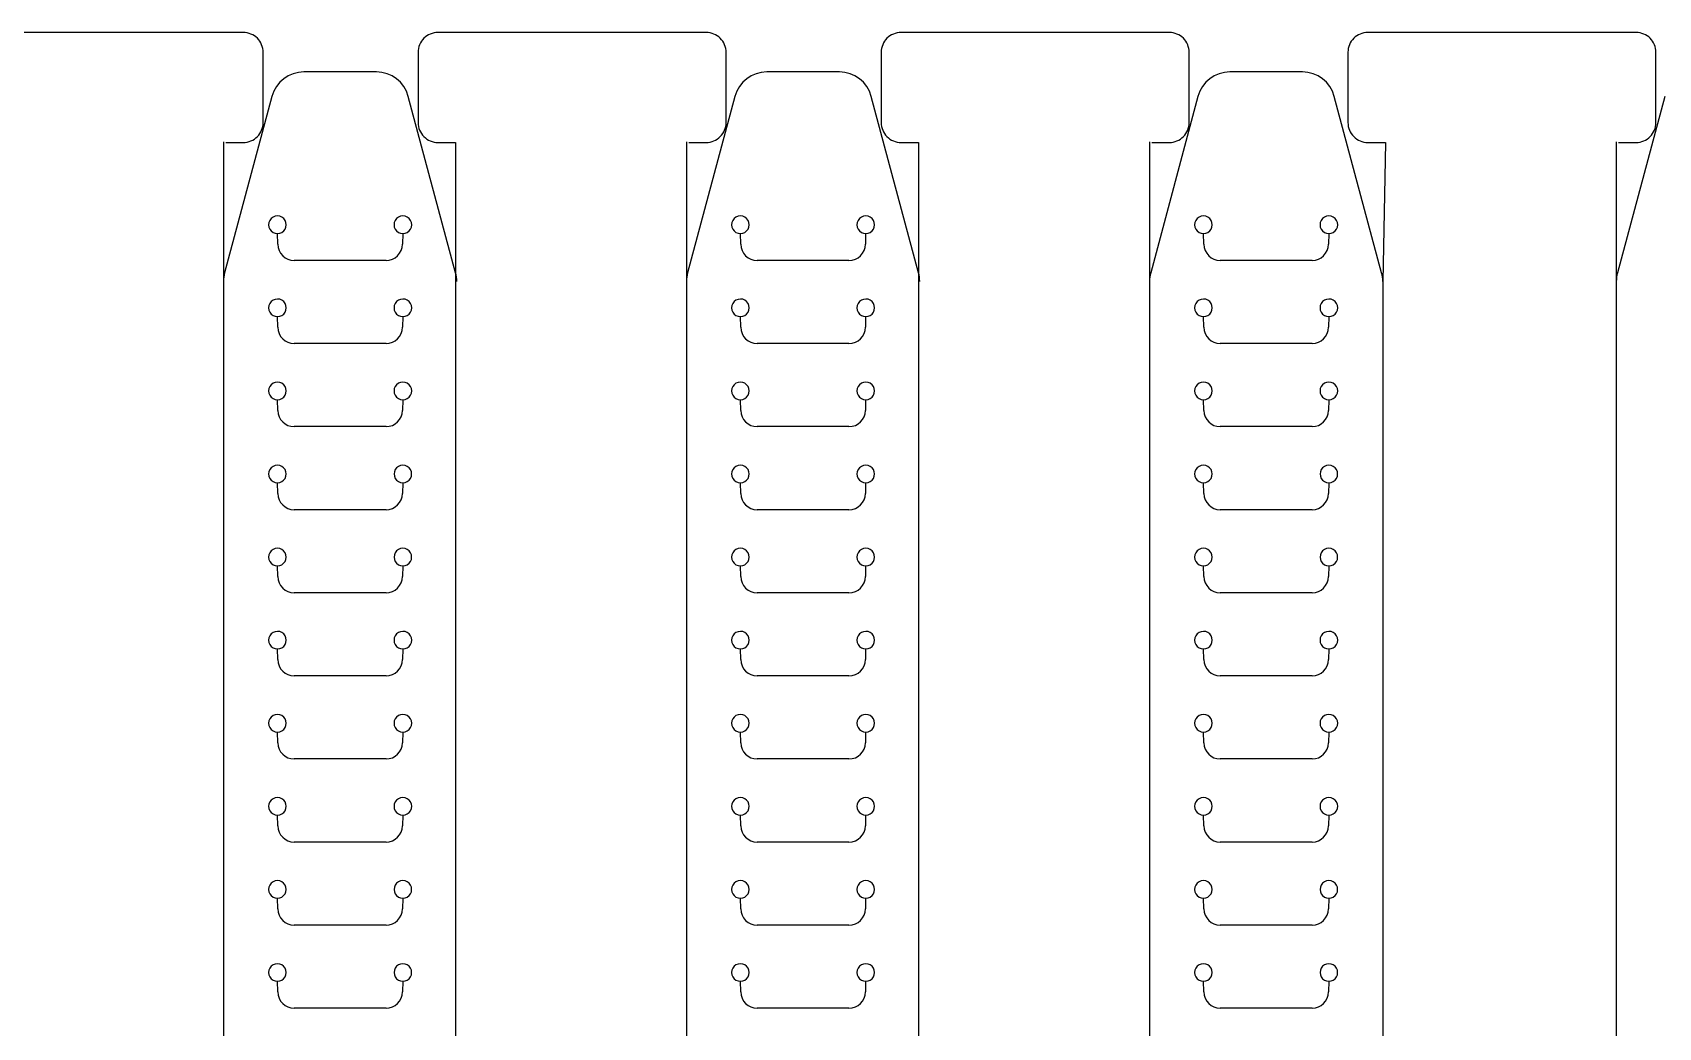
# Model space of a CAD drawing. Extents: x 13 to 590, y 13 to 389.
# Drawn here: x 295 to 442.8, y 298.1 to 388.6 of the extents above; entities that cross this region are included whole.
import ezdxf

# ---------------------------------------------------------------- set-up
doc = ezdxf.new("R2010")
doc.units = 0
doc.layers.add('Layer_1', color=7, linetype='CONTINUOUS')

msp = doc.modelspace()

# ---------------------------------------------------------------- linework, layer by layer
at = {"layer": 'Layer_1', "color": 7}
for p, q in [((314.176013, 388.622636), (289.776032, 388.622636)), ((356.258389, 388.622636), (331.858408, 388.622636)), ((398.352248, 388.622644), (373.952267, 388.622644)), ((440.783133, 388.622644), (416.383153, 388.622644)), ((315.976026, 380.422643), (315.976026, 386.822649)), ((330.058395, 386.822649), (330.058395, 380.422643)), ((358.058402, 380.422643), (358.058402, 386.822649)), ((372.152254, 386.822657), (372.152254, 380.422651)), ((400.152261, 380.422651), (400.152261, 386.822657)), ((414.583139, 386.822657), (414.583139, 380.422651)), ((442.583147, 380.422651), (442.583147, 386.822657)), ((326.270726, 385.036553), (319.67469, 385.036553)), ((368.353102, 385.036553), (361.757066, 385.036553)), ((410.446961, 385.036561), (403.850925, 385.036561)), ((316.776894, 382.813021), (312.474928, 366.757814)), ((333.470462, 366.757814), (329.168495, 382.813021)), ((358.85927, 382.813021), (354.557304, 366.757814)), ((375.552838, 366.757814), (371.250871, 382.813021)), ((400.953129, 382.813029), (396.651136, 366.757821)), ((417.646697, 366.757821), (413.34473, 382.813029)), ((443.384014, 382.813029), (439.082021, 366.757821)), ((312.372693, 378.681367), (312.372693, 23.394904)), ((312.576025, 378.62263), (314.176013, 378.62263)), ((331.858408, 378.62263), (333.458397, 378.62263)), ((333.458397, 378.62263), (333.458397, 36.036161)), ((354.455069, 378.681367), (354.455069, 23.394904)), ((354.658401, 378.62263), (356.258389, 378.62263)), ((373.952267, 378.622638), (375.552256, 378.622638)), ((375.552256, 378.622638), (375.552256, 36.036169)), ((396.548927, 378.681375), (396.548927, 23.394904)), ((396.75226, 378.622638), (398.352248, 378.622638)), ((416.383153, 378.622638), (417.983141, 378.622638)), ((417.983141, 378.622638), (417.748932, 365.981375)), ((438.979813, 378.681375), (438.979813, 23.394904)), ((439.183145, 378.622638), (440.783133, 378.622638)), ((417.748932, 365.981375), (417.748932, 23.394904))]:
    msp.add_line(p, q, dxfattribs=at)
at = {"layer": 'Layer_1', "color": 1}
for p, q in [((317.272696, 370.336568), (317.272696, 370.336568)), ((317.300769, 369.364277), (317.285423, 370.336674)), ((328.660019, 370.336674), (328.644673, 369.364277)), ((328.672693, 370.336568), (328.672693, 370.336568)), ((359.355073, 370.336568), (359.355073, 370.336568)), ((359.383145, 369.364277), (359.367799, 370.336674)), ((370.742395, 370.336674), (370.727049, 369.364277)), ((370.755069, 370.336568), (370.755069, 370.336568)), ((401.448905, 370.336576), (401.448905, 370.336576)), ((401.477004, 369.364285), (401.461658, 370.336681)), ((412.836254, 370.336681), (412.820908, 369.364285)), ((412.848928, 370.336576), (412.848928, 370.336576)), ((327.144803, 367.888034), (318.800586, 367.888034)), ((369.227179, 367.888034), (360.882962, 367.888034)), ((411.321038, 367.888042), (402.976821, 367.888042)), ((317.272696, 362.779591), (317.272696, 362.779591)), ((317.300769, 361.807301), (317.285423, 362.779697)), ((328.660019, 362.779697), (328.644673, 361.807301)), ((328.672693, 362.779591), (328.672693, 362.779591)), ((359.355073, 362.779591), (359.355073, 362.779591)), ((359.383145, 361.807301), (359.367799, 362.779697)), ((370.742395, 362.779697), (370.727049, 361.807301)), ((370.755069, 362.779591), (370.755069, 362.779591)), ((401.448905, 362.779599), (401.448905, 362.779599)), ((401.477004, 361.807309), (401.461658, 362.779705)), ((412.836254, 362.779705), (412.820908, 361.807309)), ((412.848928, 362.779599), (412.848928, 362.779599)), ((327.144803, 360.331058), (318.800586, 360.331058)), ((369.227179, 360.331058), (360.882962, 360.331058)), ((411.321038, 360.331066), (402.976821, 360.331066)), ((317.272696, 355.222615), (317.272696, 355.222615)), ((317.300769, 354.250324), (317.285423, 355.222695)), ((328.660019, 355.222695), (328.644673, 354.250324)), ((328.672693, 355.222615), (328.672693, 355.222615)), ((359.355073, 355.222615), (359.355073, 355.222615)), ((359.383145, 354.250324), (359.367799, 355.222695)), ((370.742395, 355.222695), (370.727049, 354.250324)), ((370.755069, 355.222615), (370.755069, 355.222615)), ((401.448905, 355.222623), (401.448905, 355.222623)), ((401.477004, 354.250332), (401.461658, 355.222702)), ((412.836254, 355.222702), (412.820908, 354.250332)), ((412.848928, 355.222623), (412.848928, 355.222623)), ((327.144803, 352.774082), (318.800586, 352.774082)), ((369.227179, 352.774082), (360.882962, 352.774082)), ((411.321038, 352.77409), (402.976821, 352.77409)), ((317.272696, 347.665612), (317.272696, 347.665612)), ((317.300769, 346.693322), (317.285423, 347.665718)), ((328.660019, 347.665718), (328.644673, 346.693322)), ((328.672693, 347.665612), (328.672693, 347.665612)), ((359.355073, 347.665612), (359.355073, 347.665612)), ((359.383145, 346.693322), (359.367799, 347.665718)), ((370.742395, 347.665718), (370.727049, 346.693322)), ((370.755069, 347.665612), (370.755069, 347.665612)), ((401.448905, 347.66562), (401.448905, 347.66562)), ((401.477004, 346.69333), (401.461658, 347.665726)), ((412.836254, 347.665726), (412.820908, 346.69333)), ((412.848928, 347.66562), (412.848928, 347.66562)), ((327.144803, 345.217105), (318.800586, 345.217105)), ((369.227179, 345.217105), (360.882962, 345.217105)), ((411.321038, 345.217113), (402.976821, 345.217113)), ((317.272696, 340.108636), (317.272696, 340.108636)), ((317.300769, 339.136345), (317.285423, 340.108742)), ((328.660019, 340.108742), (328.644673, 339.136345)), ((328.672693, 340.108636), (328.672693, 340.108636)), ((359.355073, 340.108636), (359.355073, 340.108636)), ((359.383145, 339.136345), (359.367799, 340.108742)), ((370.742395, 340.108742), (370.727049, 339.136345)), ((370.755069, 340.108636), (370.755069, 340.108636)), ((401.448905, 340.108644), (401.448905, 340.108644)), ((401.477004, 339.136353), (401.461658, 340.10875)), ((412.836254, 340.10875), (412.820908, 339.136353)), ((412.848928, 340.108644), (412.848928, 340.108644)), ((327.144803, 337.660103), (318.800586, 337.660103)), ((369.227179, 337.660103), (360.882962, 337.660103)), ((411.321038, 337.660111), (402.976821, 337.660111)), ((317.272696, 332.55166), (317.272696, 332.55166)), ((317.300769, 331.579369), (317.285423, 332.551766)), ((328.660019, 332.551766), (328.644673, 331.579369)), ((328.672693, 332.55166), (328.672693, 332.55166)), ((359.355073, 332.55166), (359.355073, 332.55166)), ((359.383145, 331.579369), (359.367799, 332.551766)), ((370.742395, 332.551766), (370.727049, 331.579369)), ((370.755069, 332.55166), (370.755069, 332.55166)), ((401.448905, 332.551668), (401.448905, 332.551668)), ((401.477004, 331.579377), (401.461658, 332.551774)), ((412.836254, 332.551774), (412.820908, 331.579377)), ((412.848928, 332.551668), (412.848928, 332.551668)), ((327.144803, 330.103126), (318.800586, 330.103126)), ((369.227179, 330.103126), (360.882962, 330.103126)), ((411.321038, 330.103134), (402.976821, 330.103134)), ((317.272696, 324.994684), (317.272696, 324.994684)), ((317.300769, 324.022393), (317.285423, 324.99479)), ((328.660019, 324.99479), (328.644673, 324.022393)), ((328.672693, 324.994684), (328.672693, 324.994684)), ((359.355073, 324.994684), (359.355073, 324.994684)), ((359.383145, 324.022393), (359.367799, 324.99479)), ((370.742395, 324.99479), (370.727049, 324.022393)), ((370.755069, 324.994684), (370.755069, 324.994684)), ((401.448905, 324.994692), (401.448905, 324.994692)), ((401.477004, 324.022401), (401.461658, 324.994797)), ((412.836254, 324.994797), (412.820908, 324.022401)), ((412.848928, 324.994692), (412.848928, 324.994692)), ((327.144803, 322.54615), (318.800586, 322.54615)), ((369.227179, 322.54615), (360.882962, 322.54615)), ((411.321038, 322.546158), (402.976821, 322.546158)), ((317.272696, 317.437707), (317.272696, 317.437707)), ((317.300769, 316.465417), (317.285423, 317.437787)), ((328.660019, 317.437787), (328.644673, 316.465417)), ((328.672693, 317.437707), (328.672693, 317.437707)), ((359.355073, 317.437707), (359.355073, 317.437707)), ((359.383145, 316.465417), (359.367799, 317.437787)), ((370.742395, 317.437787), (370.727049, 316.465417)), ((370.755069, 317.437707), (370.755069, 317.437707)), ((401.448905, 317.437715), (401.448905, 317.437715)), ((401.477004, 316.465425), (401.461658, 317.437795)), ((412.836254, 317.437795), (412.820908, 316.465425)), ((412.848928, 317.437715), (412.848928, 317.437715)), ((327.144803, 314.989174), (318.800586, 314.989174)), ((369.227179, 314.989174), (360.882962, 314.989174)), ((411.321038, 314.989182), (402.976821, 314.989182)), ((317.272696, 309.880705), (317.272696, 309.880705)), ((317.300769, 308.908414), (317.285423, 309.880811)), ((328.660019, 309.880811), (328.644673, 308.908414)), ((328.672693, 309.880705), (328.672693, 309.880705)), ((359.355073, 309.880705), (359.355073, 309.880705)), ((359.383145, 308.908414), (359.367799, 309.880811)), ((370.742395, 309.880811), (370.727049, 308.908414)), ((370.755069, 309.880705), (370.755069, 309.880705)), ((401.448905, 309.880713), (401.448905, 309.880713)), ((401.477004, 308.908422), (401.461658, 309.880819)), ((412.836254, 309.880819), (412.820908, 308.908422)), ((412.848928, 309.880713), (412.848928, 309.880713)), ((327.144803, 307.432198), (318.800586, 307.432198)), ((369.227179, 307.432198), (360.882962, 307.432198)), ((411.321038, 307.432206), (402.976821, 307.432206)), ((317.272696, 302.323729), (317.272696, 302.323729)), ((317.300769, 301.351438), (317.285423, 302.323834)), ((328.660019, 302.323834), (328.644673, 301.351438)), ((328.672693, 302.323729), (328.672693, 302.323729)), ((359.355073, 302.323729), (359.355073, 302.323729)), ((359.383145, 301.351438), (359.367799, 302.323834)), ((370.742395, 302.323834), (370.727049, 301.351438)), ((370.755069, 302.323729), (370.755069, 302.323729)), ((401.448905, 302.323736), (401.448905, 302.323736)), ((401.477004, 301.351446), (401.461658, 302.323842)), ((412.836254, 302.323842), (412.820908, 301.351446)), ((412.848928, 302.323736), (412.848928, 302.323736)), ((327.144803, 299.875221), (318.800586, 299.875221)), ((369.227179, 299.875221), (360.882962, 299.875221)), ((411.321038, 299.875229), (402.976821, 299.875229))]:
    msp.add_line(p, q, dxfattribs=at)
at = {"layer": 'Layer_1', "color": 7}
for points in [[(315.448791, 388.095427), (315.111236, 388.433009), (314.653401, 388.622636), (314.176013, 388.622636)], [(315.976026, 386.822649), (315.976026, 387.300037), (315.786373, 387.757872), (315.448791, 388.095427)], [(330.585604, 388.095427), (330.248048, 387.757872), (330.058395, 387.300037), (330.058395, 386.822649)], [(331.858408, 388.622636), (331.381021, 388.622636), (330.923186, 388.433009), (330.585604, 388.095427)], [(357.531167, 388.095427), (357.193612, 388.433009), (356.735777, 388.622636), (356.258389, 388.622636)], [(358.058402, 386.822649), (358.058402, 387.300037), (357.868749, 387.757872), (357.531167, 388.095427)], [(372.679463, 388.095435), (372.341907, 387.75788), (372.152254, 387.300045), (372.152254, 386.822657)], [(373.952267, 388.622644), (373.47488, 388.622644), (373.017018, 388.433017), (372.679463, 388.095435)], [(399.625026, 388.095435), (399.287471, 388.433017), (398.829636, 388.622644), (398.352248, 388.622644)], [(400.152261, 386.822657), (400.152261, 387.300045), (399.962582, 387.75788), (399.625026, 388.095435)], [(415.110348, 388.095435), (414.772793, 387.75788), (414.583139, 387.300045), (414.583139, 386.822657)], [(416.383153, 388.622644), (415.905765, 388.622644), (415.447903, 388.433017), (415.110348, 388.095435)], [(442.055911, 388.095435), (441.718356, 388.433017), (441.260521, 388.622644), (440.783133, 388.622644)], [(442.583147, 386.822657), (442.583147, 387.300045), (442.393493, 387.75788), (442.055911, 388.095435)], [(319.674663, 385.036553), (318.316848, 385.036553), (317.12834, 384.124561), (316.776894, 382.813021)], [(329.168495, 382.813021), (328.817076, 384.124561), (327.628541, 385.036553), (326.270726, 385.036553)], [(361.757039, 385.036553), (360.399224, 385.036553), (359.210716, 384.124561), (358.85927, 382.813021)], [(371.250871, 382.813021), (370.899452, 384.124561), (369.710917, 385.036553), (368.353102, 385.036553)], [(403.850898, 385.036561), (402.493083, 385.036561), (401.304575, 384.124569), (400.953129, 382.813029)], [(413.34473, 382.813029), (412.993311, 384.124569), (411.804776, 385.036561), (410.446961, 385.036561)], [(315.448818, 379.149839), (315.786373, 379.487394), (315.976026, 379.945255), (315.976026, 380.422643)], [(330.058395, 380.422643), (330.058395, 379.945255), (330.248022, 379.487394), (330.585604, 379.149839)], [(357.531194, 379.149839), (357.868749, 379.487394), (358.058402, 379.945255), (358.058402, 380.422643)], [(372.152254, 380.422651), (372.152254, 379.945263), (372.341881, 379.487402), (372.679463, 379.149846)], [(399.625053, 379.149846), (399.962608, 379.487402), (400.152261, 379.945263), (400.152261, 380.422651)], [(414.583139, 380.422651), (414.583139, 379.945263), (414.772766, 379.487402), (415.110348, 379.149846)], [(442.055938, 379.149846), (442.393493, 379.487402), (442.583147, 379.945263), (442.583147, 380.422651)], [(314.176013, 378.62263), (314.653401, 378.62263), (315.111236, 378.812257), (315.448818, 379.149839)], [(330.585604, 379.149839), (330.923159, 378.812257), (331.380994, 378.62263), (331.858408, 378.62263)], [(356.258389, 378.62263), (356.735777, 378.62263), (357.193612, 378.812257), (357.531194, 379.149839)], [(372.679463, 379.149846), (373.017018, 378.812265), (373.474853, 378.622638), (373.952267, 378.622638)], [(398.352248, 378.622638), (398.829636, 378.622638), (399.287471, 378.812265), (399.625053, 379.149846)], [(415.110348, 379.149846), (415.447903, 378.812265), (415.905738, 378.622638), (416.383153, 378.622638)], [(440.783133, 378.622638), (441.260521, 378.622638), (441.718356, 378.812265), (442.055938, 379.149846)], [(312.474927, 366.757814), (312.407088, 366.504581), (312.372692, 366.243543), (312.372692, 365.981367)], [(333.572697, 365.981367), (333.572697, 366.243543), (333.538327, 366.504581), (333.470462, 366.757814)], [(354.557304, 366.757814), (354.489464, 366.504581), (354.455069, 366.243543), (354.455069, 365.981367)], [(375.655073, 365.981367), (375.655073, 366.243543), (375.620703, 366.504581), (375.552838, 366.757814)], [(396.651136, 366.757821), (396.583323, 366.504589), (396.548928, 366.243551), (396.548928, 365.981375)], [(417.748932, 365.981375), (417.748932, 366.243551), (417.714536, 366.504589), (417.646697, 366.757821)], [(439.082021, 366.757821), (439.014209, 366.504589), (438.979813, 366.243551), (438.979813, 365.981375)]]:
    msp.add_open_spline(points, degree=3, dxfattribs=at)
at = {"layer": 'Layer_1', "color": 1}
for points in [[(316.577345, 371.537459), (316.433756, 371.289491), (316.433756, 370.983659), (316.577345, 370.735692)], [(317.272696, 371.936556), (316.986179, 371.936556), (316.720934, 371.785426), (316.577345, 371.537459)], [(317.968074, 371.537459), (317.824485, 371.785426), (317.55924, 371.937641), (317.272696, 371.936556)], [(317.968074, 370.735692), (318.111664, 370.983659), (318.111664, 371.289491), (317.968074, 371.537459)], [(327.977341, 371.537459), (327.833752, 371.289491), (327.833752, 370.983659), (327.977341, 370.735692)], [(328.672693, 371.936556), (328.386175, 371.936556), (328.120931, 371.785426), (327.977341, 371.537459)], [(329.368071, 371.537459), (329.224481, 371.785426), (328.959236, 371.937641), (328.672693, 371.936556)], [(329.368071, 370.735692), (329.51166, 370.983659), (329.51166, 371.289491), (329.368071, 371.537459)], [(358.659721, 371.537432), (358.516132, 371.289465), (358.516132, 370.983633), (358.659721, 370.735692)], [(359.355073, 371.936556), (359.068555, 371.936556), (358.80331, 371.7854), (358.659721, 371.537432)], [(360.05045, 371.537432), (359.906861, 371.7854), (359.641616, 371.937641), (359.355073, 371.936556)], [(360.05045, 370.735692), (360.19404, 370.983633), (360.19404, 371.289465), (360.05045, 371.537432)], [(370.059717, 371.537432), (369.916128, 371.289465), (369.916128, 370.983633), (370.059717, 370.735692)], [(370.755069, 371.936556), (370.468551, 371.936556), (370.203307, 371.7854), (370.059717, 371.537432)], [(371.450447, 371.537432), (371.306857, 371.7854), (371.041613, 371.937641), (370.755069, 371.936556)], [(371.450447, 370.735692), (371.594036, 370.983633), (371.594036, 371.289465), (371.450447, 371.537432)], [(400.75358, 371.537466), (400.609991, 371.289499), (400.609991, 370.983667), (400.75358, 370.7357)], [(401.448905, 371.936564), (401.162414, 371.936564), (400.897169, 371.785434), (400.75358, 371.537466)], [(402.144309, 371.537466), (402.00072, 371.785434), (401.735475, 371.937649), (401.448931, 371.936564)], [(402.144309, 370.7357), (402.287899, 370.983667), (402.287899, 371.289499), (402.144309, 371.537466)], [(412.153576, 371.537466), (412.009987, 371.289499), (412.009987, 370.983667), (412.153576, 370.7357)], [(412.848928, 371.936564), (412.56241, 371.936564), (412.297166, 371.785434), (412.153576, 371.537466)], [(413.544306, 371.537466), (413.400716, 371.785434), (413.135471, 371.937649), (412.848928, 371.936564)], [(413.544306, 370.7357), (413.687895, 370.983667), (413.687895, 371.289499), (413.544306, 371.537466)], [(316.577345, 370.735692), (316.720934, 370.487724), (316.986179, 370.335483), (317.272696, 370.336568)], [(317.272696, 370.336568), (317.55924, 370.336568), (317.824485, 370.487724), (317.968074, 370.735692)], [(327.977341, 370.735692), (328.120931, 370.487724), (328.386175, 370.335483), (328.672693, 370.336568)], [(328.672693, 370.336568), (328.959236, 370.336568), (329.224481, 370.487724), (329.368071, 370.735692)], [(358.659721, 370.735692), (358.80331, 370.487698), (359.068555, 370.335483), (359.355073, 370.336568)], [(359.355073, 370.336568), (359.641616, 370.336568), (359.906861, 370.487698), (360.05045, 370.735692)], [(370.059717, 370.735692), (370.203307, 370.487698), (370.468551, 370.335483), (370.755069, 370.336568)], [(370.755069, 370.336568), (371.041613, 370.336568), (371.306857, 370.487698), (371.450447, 370.735692)], [(400.75358, 370.7357), (400.897169, 370.487732), (401.162414, 370.335491), (401.448931, 370.336576)], [(401.448905, 370.336576), (401.735475, 370.336576), (402.00072, 370.487732), (402.144309, 370.7357)], [(412.153576, 370.7357), (412.297166, 370.487732), (412.56241, 370.335491), (412.848928, 370.336576)], [(412.848928, 370.336576), (413.135471, 370.336576), (413.400716, 370.487732), (413.544306, 370.7357)], [(317.300769, 369.364277), (317.313733, 368.545206), (317.981436, 367.888034), (318.800586, 367.888034)], [(327.144803, 367.888034), (327.96398, 367.888034), (328.631656, 368.545206), (328.64462, 369.364277)], [(359.383145, 369.364277), (359.396109, 368.545206), (360.063812, 367.888034), (360.882962, 367.888034)], [(369.227179, 367.888034), (370.046356, 367.888034), (370.714032, 368.545206), (370.726996, 369.364277)], [(401.477004, 369.364285), (401.489968, 368.545214), (402.157671, 367.888042), (402.976821, 367.888042)], [(411.321038, 367.888042), (412.140215, 367.888042), (412.807891, 368.545214), (412.820855, 369.364285)], [(316.577345, 363.980482), (316.433756, 363.732515), (316.433756, 363.426683), (316.577345, 363.178715)], [(317.272696, 364.37958), (316.986179, 364.37958), (316.720934, 364.22845), (316.577345, 363.980482)], [(317.968074, 363.980482), (317.824485, 364.22845), (317.55924, 364.380665), (317.272696, 364.37958)], [(317.968074, 363.178715), (318.111664, 363.426683), (318.111664, 363.732515), (317.968074, 363.980482)], [(327.977341, 363.980482), (327.833752, 363.732515), (327.833752, 363.426683), (327.977341, 363.178715)], [(328.672693, 364.37958), (328.386175, 364.37958), (328.120931, 364.22845), (327.977341, 363.980482)], [(329.368071, 363.980482), (329.224481, 364.22845), (328.959236, 364.380665), (328.672693, 364.37958)], [(329.368071, 363.178715), (329.51166, 363.426683), (329.51166, 363.732515), (329.368071, 363.980482)], [(358.659721, 363.980456), (358.516132, 363.732488), (358.516132, 363.426656), (358.659721, 363.178689)], [(359.355073, 364.37958), (359.068555, 364.37958), (358.80331, 364.228423), (358.659721, 363.980456)], [(360.05045, 363.980456), (359.906861, 364.228423), (359.641616, 364.380665), (359.355073, 364.37958)], [(360.05045, 363.178689), (360.19404, 363.426656), (360.19404, 363.732488), (360.05045, 363.980456)], [(370.059717, 363.980456), (369.916128, 363.732488), (369.916128, 363.426656), (370.059717, 363.178689)], [(370.755069, 364.37958), (370.468551, 364.37958), (370.203307, 364.228423), (370.059717, 363.980456)], [(371.450447, 363.980456), (371.306857, 364.228423), (371.041613, 364.380665), (370.755069, 364.37958)], [(371.450447, 363.178689), (371.594036, 363.426656), (371.594036, 363.732488), (371.450447, 363.980456)], [(400.75358, 363.98049), (400.609991, 363.732523), (400.609991, 363.426691), (400.75358, 363.178723)], [(401.448905, 364.379588), (401.162414, 364.379588), (400.897169, 364.228458), (400.75358, 363.98049)], [(402.144309, 363.98049), (402.00072, 364.228458), (401.735475, 364.380672), (401.448931, 364.379588)], [(402.144309, 363.178723), (402.287899, 363.426691), (402.287899, 363.732523), (402.144309, 363.98049)], [(412.153576, 363.98049), (412.009987, 363.732523), (412.009987, 363.426691), (412.153576, 363.178723)], [(412.848928, 364.379588), (412.56241, 364.379588), (412.297166, 364.228458), (412.153576, 363.98049)], [(413.544306, 363.98049), (413.400716, 364.228458), (413.135471, 364.380672), (412.848928, 364.379588)], [(413.544306, 363.178723), (413.687895, 363.426691), (413.687895, 363.732523), (413.544306, 363.98049)], [(316.577345, 363.178715), (316.720934, 362.930748), (316.986179, 362.778507), (317.272696, 362.779591)], [(317.272696, 362.779591), (317.55924, 362.779591), (317.824485, 362.930748), (317.968074, 363.178715)], [(327.977341, 363.178715), (328.120931, 362.930748), (328.386175, 362.778507), (328.672693, 362.779591)], [(328.672693, 362.779591), (328.959236, 362.779591), (329.224481, 362.930748), (329.368071, 363.178715)], [(358.659721, 363.178689), (358.80331, 362.930721), (359.068555, 362.778507), (359.355073, 362.779591)], [(359.355073, 362.779591), (359.641616, 362.779591), (359.906861, 362.930721), (360.05045, 363.178689)], [(370.059717, 363.178689), (370.203307, 362.930721), (370.468551, 362.778507), (370.755069, 362.779591)], [(370.755069, 362.779591), (371.041613, 362.779591), (371.306857, 362.930721), (371.450447, 363.178689)], [(400.75358, 363.178723), (400.897169, 362.930756), (401.162414, 362.778515), (401.448931, 362.779599)], [(401.448905, 362.779599), (401.735475, 362.779599), (402.00072, 362.930756), (402.144309, 363.178723)], [(412.153576, 363.178723), (412.297166, 362.930756), (412.56241, 362.778515), (412.848928, 362.779599)], [(412.848928, 362.779599), (413.135471, 362.779599), (413.400716, 362.930756), (413.544306, 363.178723)], [(317.300769, 361.807301), (317.313733, 360.98823), (317.981436, 360.331058), (318.800586, 360.331058)], [(327.144803, 360.331058), (327.96398, 360.331058), (328.631656, 360.98823), (328.64462, 361.807301)], [(359.383145, 361.807301), (359.396109, 360.98823), (360.063812, 360.331058), (360.882962, 360.331058)], [(369.227179, 360.331058), (370.046356, 360.331058), (370.714032, 360.98823), (370.726996, 361.807301)], [(401.477004, 361.807309), (401.489968, 360.988238), (402.157671, 360.331066), (402.976821, 360.331066)], [(411.321038, 360.331066), (412.140215, 360.331066), (412.807891, 360.988238), (412.820855, 361.807309)], [(316.57716, 356.423559), (316.433544, 356.175565), (316.433544, 355.86968), (316.57716, 355.621686)], [(317.272696, 356.822604), (316.986126, 356.822604), (316.720802, 356.671553), (316.57716, 356.423559)], [(317.968233, 356.423559), (317.824617, 356.671553), (317.559293, 356.823768), (317.272696, 356.822604)], [(317.968233, 355.621686), (318.111875, 355.86968), (318.111875, 356.175565), (317.968233, 356.423559)], [(327.977183, 356.423559), (327.83354, 356.175565), (327.83354, 355.86968), (327.977183, 355.621686)], [(328.672693, 356.822604), (328.386122, 356.822604), (328.120798, 356.671553), (327.977183, 356.423559)], [(329.368229, 356.423559), (329.224614, 356.671553), (328.959289, 356.823768), (328.672693, 356.822604)], [(329.368229, 355.621686), (329.511872, 355.86968), (329.511872, 356.175565), (329.368229, 356.423559)], [(358.659536, 356.423532), (358.51592, 356.175539), (358.51592, 355.869654), (358.659536, 355.62166)], [(359.355073, 356.822604), (359.068502, 356.822604), (358.803178, 356.671553), (358.659536, 356.423532)], [(360.050609, 356.423532), (359.906993, 356.671553), (359.641669, 356.823768), (359.355073, 356.822604)], [(360.050609, 355.62166), (360.194251, 355.869654), (360.194251, 356.175539), (360.050609, 356.423532)], [(370.059559, 356.423532), (369.915916, 356.175539), (369.915916, 355.869654), (370.059559, 355.62166)], [(370.755069, 356.822604), (370.468499, 356.822604), (370.203174, 356.671553), (370.059559, 356.423532)], [(371.450605, 356.423532), (371.30699, 356.671553), (371.041665, 356.823768), (370.755069, 356.822604)], [(371.450605, 355.62166), (371.594248, 355.869654), (371.594248, 356.175539), (371.450605, 356.423532)], [(400.753395, 356.423567), (400.609779, 356.175573), (400.609779, 355.869688), (400.753395, 355.621694)], [(401.448905, 356.822611), (401.162361, 356.822611), (400.897011, 356.671561), (400.753395, 356.423567)], [(402.144468, 356.423567), (402.000852, 356.671561), (401.735502, 356.823776), (401.448931, 356.822611)], [(402.144468, 355.621694), (402.28811, 355.869688), (402.28811, 356.175573), (402.144468, 356.423567)], [(412.153418, 356.423567), (412.009749, 356.175573), (412.009749, 355.869688), (412.153418, 355.621694)], [(412.848928, 356.822611), (412.562358, 356.822611), (412.297033, 356.671561), (412.153418, 356.423567)], [(413.544464, 356.423567), (413.400849, 356.671561), (413.135524, 356.823776), (412.848928, 356.822611)], [(413.544464, 355.621694), (413.688107, 355.869688), (413.688107, 356.175573), (413.544464, 356.423567)], [(316.57716, 355.621686), (316.720802, 355.373666), (316.986126, 355.221451), (317.272696, 355.222615)], [(317.272696, 355.222615), (317.559293, 355.222615), (317.824617, 355.373666), (317.968233, 355.621686)], [(327.977183, 355.621686), (328.120798, 355.373666), (328.386122, 355.221451), (328.672693, 355.222615)], [(328.672693, 355.222615), (328.959289, 355.222615), (329.224614, 355.373666), (329.368229, 355.621686)], [(358.659536, 355.62166), (358.803178, 355.373666), (359.068502, 355.221451), (359.355073, 355.222615)], [(359.355073, 355.222615), (359.641669, 355.222615), (359.906993, 355.373666), (360.050609, 355.62166)], [(370.059559, 355.62166), (370.203174, 355.373666), (370.468499, 355.221451), (370.755069, 355.222615)], [(370.755069, 355.222615), (371.041665, 355.222615), (371.30699, 355.373666), (371.450605, 355.62166)], [(400.753395, 355.621694), (400.897037, 355.373674), (401.162361, 355.221459), (401.448905, 355.222623)], [(401.448905, 355.222623), (401.735502, 355.222623), (402.000852, 355.373674), (402.144442, 355.621694)], [(412.153418, 355.621694), (412.297033, 355.373674), (412.562358, 355.221459), (412.848928, 355.222623)], [(412.848928, 355.222623), (413.135524, 355.222623), (413.400849, 355.373674), (413.544464, 355.621694)], [(317.300769, 354.250324), (317.313733, 353.431254), (317.981436, 352.774082), (318.800586, 352.774082)], [(327.144803, 352.774082), (327.96398, 352.774082), (328.631656, 353.431254), (328.64462, 354.250324)], [(359.383145, 354.250324), (359.396109, 353.431254), (360.063812, 352.774082), (360.882962, 352.774082)], [(369.227179, 352.774082), (370.046356, 352.774082), (370.714032, 353.431254), (370.726996, 354.250324)], [(401.477004, 354.250332), (401.489968, 353.431262), (402.157671, 352.77409), (402.976821, 352.77409)], [(411.321038, 352.77409), (412.140215, 352.77409), (412.807891, 353.431262), (412.820855, 354.250332)], [(316.579885, 348.86563), (316.436957, 348.618112), (316.436957, 348.313154), (316.579885, 348.06561)], [(317.272696, 349.265627), (316.986894, 349.265627), (316.722786, 349.113148), (316.579885, 348.86563)], [(317.965534, 348.86563), (317.822633, 349.113148), (317.558526, 349.265627), (317.272696, 349.265627)], [(317.965534, 348.06561), (318.108436, 348.313154), (318.108436, 348.618112), (317.965534, 348.86563)], [(327.979881, 348.86563), (327.836953, 348.618112), (327.836953, 348.313154), (327.979881, 348.06561)], [(328.672693, 349.265627), (328.38689, 349.265627), (328.122783, 349.113148), (327.979881, 348.86563)], [(329.365531, 348.86563), (329.222629, 349.113148), (328.958522, 349.265627), (328.672693, 349.265627)], [(329.365531, 348.06561), (329.508432, 348.313154), (329.508432, 348.618112), (329.365531, 348.86563)], [(358.662261, 348.86563), (358.519333, 348.618086), (358.519333, 348.313127), (358.662261, 348.06561)], [(359.355073, 349.265627), (359.06927, 349.265627), (358.805162, 349.113148), (358.662261, 348.86563)], [(360.04791, 348.86563), (359.905009, 349.113148), (359.640902, 349.265627), (359.355073, 349.265627)], [(360.04791, 348.06561), (360.190812, 348.313127), (360.190812, 348.618086), (360.04791, 348.86563)], [(370.062257, 348.86563), (369.919329, 348.618086), (369.919329, 348.313127), (370.062257, 348.06561)], [(370.755069, 349.265627), (370.469266, 349.265627), (370.205159, 349.113148), (370.062257, 348.86563)], [(371.447907, 348.86563), (371.305005, 349.113148), (371.040898, 349.265627), (370.755069, 349.265627)], [(371.447907, 348.06561), (371.590808, 348.313127), (371.590808, 348.618086), (371.447907, 348.86563)], [(400.75612, 348.865638), (400.613192, 348.61812), (400.613192, 348.313162), (400.75612, 348.065617)], [(401.448905, 349.265635), (401.163129, 349.265635), (400.899021, 349.113156), (400.756094, 348.865638)], [(402.141769, 348.865638), (401.998868, 349.113156), (401.734761, 349.265635), (401.448905, 349.265635)], [(402.141769, 348.065617), (402.284671, 348.313162), (402.284671, 348.61812), (402.141769, 348.865638)], [(412.156116, 348.865638), (412.013188, 348.61812), (412.013188, 348.313162), (412.156116, 348.065617)], [(412.848928, 349.265635), (412.563125, 349.265635), (412.299018, 349.113156), (412.156116, 348.865638)], [(413.541766, 348.865638), (413.398864, 349.113156), (413.134757, 349.265635), (412.848928, 349.265635)], [(413.541766, 348.065617), (413.684667, 348.313162), (413.684667, 348.61812), (413.541766, 348.865638)], [(316.579885, 348.06561), (316.722786, 347.818092), (316.986894, 347.665612), (317.272696, 347.665612)], [(317.272696, 347.665612), (317.558526, 347.665612), (317.822633, 347.818092), (317.965534, 348.06561)], [(327.979881, 348.06561), (328.122783, 347.818092), (328.38689, 347.665612), (328.672693, 347.665612)], [(328.672693, 347.665612), (328.958522, 347.665612), (329.222629, 347.818092), (329.365531, 348.06561)], [(358.662261, 348.06561), (358.805162, 347.818092), (359.06927, 347.665612), (359.355073, 347.665612)], [(359.355073, 347.665612), (359.640902, 347.665612), (359.905009, 347.818092), (360.04791, 348.06561)], [(370.062257, 348.06561), (370.205159, 347.818092), (370.469266, 347.665612), (370.755069, 347.665612)], [(370.755069, 347.665612), (371.040898, 347.665612), (371.305005, 347.818092), (371.447907, 348.06561)], [(400.75612, 348.065617), (400.899021, 347.8181), (401.163129, 347.66562), (401.448931, 347.66562)], [(401.448905, 347.66562), (401.734761, 347.66562), (401.998868, 347.8181), (402.141769, 348.065617)], [(412.156116, 348.065617), (412.299018, 347.8181), (412.563125, 347.66562), (412.848928, 347.66562)], [(412.848928, 347.66562), (413.134757, 347.66562), (413.398864, 347.8181), (413.541766, 348.065617)], [(317.300769, 346.693322), (317.313733, 345.874277), (317.981436, 345.217105), (318.800586, 345.217105)], [(327.144803, 345.217105), (327.96398, 345.217105), (328.631629, 345.874277), (328.64462, 346.693322)], [(359.383145, 346.693322), (359.396109, 345.874277), (360.063812, 345.217105), (360.882962, 345.217105)], [(369.227179, 345.217105), (370.046356, 345.217105), (370.714005, 345.874277), (370.726996, 346.693322)], [(401.477004, 346.69333), (401.489968, 345.874285), (402.157671, 345.217113), (402.976821, 345.217113)], [(411.321038, 345.217113), (412.140215, 345.217113), (412.807864, 345.874285), (412.820855, 346.69333)], [(317.272696, 341.708651), (316.986894, 341.708651), (316.722786, 341.556172), (316.579885, 341.308654)], [(317.965534, 341.308654), (317.822633, 341.556172), (317.558526, 341.708651), (317.272696, 341.708651)], [(328.672693, 341.708651), (328.38689, 341.708651), (328.122783, 341.556172), (327.979881, 341.308654)], [(329.365531, 341.308654), (329.222629, 341.556172), (328.958522, 341.708651), (328.672693, 341.708651)], [(359.355073, 341.708651), (359.06927, 341.708651), (358.805162, 341.556172), (358.662261, 341.308654)], [(360.04791, 341.308654), (359.905009, 341.556172), (359.640902, 341.708651), (359.355073, 341.708651)], [(370.755069, 341.708651), (370.469266, 341.708651), (370.205159, 341.556172), (370.062257, 341.308654)], [(371.447907, 341.308654), (371.305005, 341.556172), (371.040898, 341.708651), (370.755069, 341.708651)], [(401.448905, 341.708659), (401.163129, 341.708659), (400.899021, 341.55618), (400.756094, 341.308662)], [(402.141769, 341.308662), (401.998868, 341.55618), (401.734761, 341.708659), (401.448905, 341.708659)], [(412.848928, 341.708659), (412.563125, 341.708659), (412.299018, 341.55618), (412.156116, 341.308662)], [(413.541766, 341.308662), (413.398864, 341.55618), (413.134757, 341.708659), (412.848928, 341.708659)], [(316.579885, 341.308654), (316.436957, 341.061136), (316.436957, 340.756177), (316.579885, 340.508633)], [(316.579885, 340.508633), (316.722786, 340.261116), (316.986894, 340.108636), (317.272696, 340.108636)], [(317.272696, 340.108636), (317.558526, 340.108636), (317.822633, 340.261116), (317.965534, 340.508633)], [(317.965534, 340.508633), (318.108436, 340.756177), (318.108436, 341.061136), (317.965534, 341.308654)], [(327.979881, 341.308654), (327.836953, 341.061136), (327.836953, 340.756177), (327.979881, 340.508633)], [(327.979881, 340.508633), (328.122783, 340.261116), (328.38689, 340.108636), (328.672693, 340.108636)], [(328.672693, 340.108636), (328.958522, 340.108636), (329.222629, 340.261116), (329.365531, 340.508633)], [(329.365531, 340.508633), (329.508432, 340.756177), (329.508432, 341.061136), (329.365531, 341.308654)], [(358.662261, 341.308654), (358.519333, 341.06111), (358.519333, 340.756151), (358.662261, 340.508633)], [(358.662261, 340.508633), (358.805162, 340.261116), (359.06927, 340.108636), (359.355073, 340.108636)], [(359.355073, 340.108636), (359.640902, 340.108636), (359.905009, 340.261116), (360.04791, 340.508633)], [(360.04791, 340.508633), (360.190812, 340.756151), (360.190812, 341.06111), (360.04791, 341.308654)], [(370.062257, 341.308654), (369.919329, 341.06111), (369.919329, 340.756151), (370.062257, 340.508633)], [(370.062257, 340.508633), (370.205159, 340.261116), (370.469266, 340.108636), (370.755069, 340.108636)], [(370.755069, 340.108636), (371.040898, 340.108636), (371.305005, 340.261116), (371.447907, 340.508633)], [(371.447907, 340.508633), (371.590808, 340.756151), (371.590808, 341.06111), (371.447907, 341.308654)], [(400.75612, 341.308662), (400.613192, 341.061144), (400.613192, 340.756185), (400.75612, 340.508641)], [(400.75612, 340.508641), (400.899021, 340.261124), (401.163129, 340.108644), (401.448931, 340.108644)], [(401.448905, 340.108644), (401.734761, 340.108644), (401.998868, 340.261124), (402.141769, 340.508641)], [(402.141769, 340.508641), (402.284671, 340.756185), (402.284671, 341.061144), (402.141769, 341.308662)], [(412.156116, 341.308662), (412.013188, 341.061144), (412.013188, 340.756185), (412.156116, 340.508641)], [(412.156116, 340.508641), (412.299018, 340.261124), (412.563125, 340.108644), (412.848928, 340.108644)], [(412.848928, 340.108644), (413.134757, 340.108644), (413.398864, 340.261124), (413.541766, 340.508641)], [(413.541766, 340.508641), (413.684667, 340.756185), (413.684667, 341.061144), (413.541766, 341.308662)], [(317.300769, 339.136345), (317.313733, 338.317275), (317.981436, 337.660103), (318.800586, 337.660103)], [(327.144803, 337.660103), (327.96398, 337.660103), (328.631656, 338.317275), (328.64462, 339.136345)], [(359.383145, 339.136345), (359.396109, 338.317275), (360.063812, 337.660103), (360.882962, 337.660103)], [(369.227179, 337.660103), (370.046356, 337.660103), (370.714032, 338.317275), (370.726996, 339.136345)], [(401.477004, 339.136353), (401.489968, 338.317283), (402.157671, 337.660111), (402.976821, 337.660111)], [(411.321038, 337.660111), (412.140215, 337.660111), (412.807891, 338.317283), (412.820855, 339.136353)], [(317.272696, 334.151648), (316.986179, 334.151648), (316.720934, 334.000518), (316.577345, 333.752551)], [(317.968074, 333.752551), (317.824485, 334.000518), (317.55924, 334.152733), (317.272696, 334.151648)], [(328.672693, 334.151648), (328.386175, 334.151648), (328.120931, 334.000518), (327.977341, 333.752551)], [(329.368071, 333.752551), (329.224481, 334.000518), (328.959236, 334.152733), (328.672693, 334.151648)], [(359.355073, 334.151648), (359.068555, 334.151648), (358.80331, 334.000492), (358.659721, 333.752524)], [(360.05045, 333.752524), (359.906861, 334.000492), (359.641616, 334.152733), (359.355073, 334.151648)], [(370.755069, 334.151648), (370.468551, 334.151648), (370.203307, 334.000492), (370.059717, 333.752524)], [(371.450447, 333.752524), (371.306857, 334.000492), (371.041613, 334.152733), (370.755069, 334.151648)], [(401.448905, 334.151656), (401.162414, 334.151656), (400.897169, 334.000526), (400.75358, 333.752559)], [(402.144309, 333.752559), (402.00072, 334.000526), (401.735475, 334.152741), (401.448931, 334.151656)], [(412.848928, 334.151656), (412.56241, 334.151656), (412.297166, 334.000526), (412.153576, 333.752559)], [(413.544306, 333.752559), (413.400716, 334.000526), (413.135471, 334.152741), (412.848928, 334.151656)], [(316.577345, 333.752551), (316.433756, 333.504583), (316.433756, 333.198751), (316.577345, 332.950784)], [(316.577345, 332.950784), (316.720934, 332.702816), (316.986179, 332.550575), (317.272696, 332.55166)], [(317.272696, 332.55166), (317.55924, 332.55166), (317.824485, 332.702816), (317.968074, 332.950784)], [(317.968074, 332.950784), (318.111664, 333.198751), (318.111664, 333.504583), (317.968074, 333.752551)], [(327.977341, 333.752551), (327.833752, 333.504583), (327.833752, 333.198751), (327.977341, 332.950784)], [(327.977341, 332.950784), (328.120931, 332.702816), (328.386175, 332.550575), (328.672693, 332.55166)], [(328.672693, 332.55166), (328.959236, 332.55166), (329.224481, 332.702816), (329.368071, 332.950784)], [(329.368071, 332.950784), (329.51166, 333.198751), (329.51166, 333.504583), (329.368071, 333.752551)], [(358.659721, 333.752524), (358.516132, 333.504557), (358.516132, 333.198725), (358.659721, 332.950757)], [(358.659721, 332.950757), (358.80331, 332.70279), (359.068555, 332.550575), (359.355073, 332.55166)], [(359.355073, 332.55166), (359.641616, 332.55166), (359.906861, 332.70279), (360.05045, 332.950757)], [(360.05045, 332.950757), (360.19404, 333.198725), (360.19404, 333.504557), (360.05045, 333.752524)], [(370.059717, 333.752524), (369.916128, 333.504557), (369.916128, 333.198725), (370.059717, 332.950757)], [(370.059717, 332.950757), (370.203307, 332.70279), (370.468551, 332.550575), (370.755069, 332.55166)], [(370.755069, 332.55166), (371.041613, 332.55166), (371.306857, 332.70279), (371.450447, 332.950757)], [(371.450447, 332.950757), (371.594036, 333.198725), (371.594036, 333.504557), (371.450447, 333.752524)], [(400.75358, 333.752559), (400.609991, 333.504591), (400.609991, 333.198759), (400.75358, 332.950792)], [(400.75358, 332.950792), (400.897169, 332.702824), (401.162414, 332.550583), (401.448931, 332.551668)], [(401.448905, 332.551668), (401.735475, 332.551668), (402.00072, 332.702824), (402.144309, 332.950792)], [(402.144309, 332.950792), (402.287899, 333.198759), (402.287899, 333.504591), (402.144309, 333.752559)], [(412.153576, 333.752559), (412.009987, 333.504591), (412.009987, 333.198759), (412.153576, 332.950792)], [(412.153576, 332.950792), (412.297166, 332.702824), (412.56241, 332.550583), (412.848928, 332.551668)], [(412.848928, 332.551668), (413.135471, 332.551668), (413.400716, 332.702824), (413.544306, 332.950792)], [(413.544306, 332.950792), (413.687895, 333.198759), (413.687895, 333.504591), (413.544306, 333.752559)], [(317.300769, 331.579369), (317.313733, 330.760299), (317.981436, 330.103126), (318.800586, 330.103126)], [(327.144803, 330.103126), (327.96398, 330.103126), (328.631656, 330.760299), (328.64462, 331.579369)], [(359.383145, 331.579369), (359.396109, 330.760299), (360.063812, 330.103126), (360.882962, 330.103126)], [(369.227179, 330.103126), (370.046356, 330.103126), (370.714032, 330.760299), (370.726996, 331.579369)], [(401.477004, 331.579377), (401.489968, 330.760306), (402.157671, 330.103134), (402.976821, 330.103134)], [(411.321038, 330.103134), (412.140215, 330.103134), (412.807891, 330.760306), (412.820855, 331.579377)], [(316.577345, 326.195575), (316.433756, 325.947607), (316.433756, 325.641775), (316.577345, 325.393808)], [(317.272696, 326.594672), (316.986179, 326.594672), (316.720934, 326.443542), (316.577345, 326.195575)], [(316.577345, 325.393808), (316.720934, 325.14584), (316.986179, 324.993599), (317.272696, 324.994684)], [(317.968074, 326.195575), (317.824485, 326.443542), (317.55924, 326.595757), (317.272696, 326.594672)], [(317.272696, 324.994684), (317.55924, 324.994684), (317.824485, 325.14584), (317.968074, 325.393808)], [(317.968074, 325.393808), (318.111664, 325.641775), (318.111664, 325.947607), (317.968074, 326.195575)], [(327.977341, 326.195575), (327.833752, 325.947607), (327.833752, 325.641775), (327.977341, 325.393808)], [(328.672693, 326.594672), (328.386175, 326.594672), (328.120931, 326.443542), (327.977341, 326.195575)], [(327.977341, 325.393808), (328.120931, 325.14584), (328.386175, 324.993599), (328.672693, 324.994684)], [(329.368071, 326.195575), (329.224481, 326.443542), (328.959236, 326.595757), (328.672693, 326.594672)], [(328.672693, 324.994684), (328.959236, 324.994684), (329.224481, 325.14584), (329.368071, 325.393808)], [(329.368071, 325.393808), (329.51166, 325.641775), (329.51166, 325.947607), (329.368071, 326.195575)], [(358.659721, 326.195548), (358.516132, 325.947581), (358.516132, 325.641749), (358.659721, 325.393781)], [(359.355073, 326.594672), (359.068555, 326.594672), (358.80331, 326.443516), (358.659721, 326.195548)], [(358.659721, 325.393781), (358.80331, 325.14584), (359.068555, 324.993599), (359.355073, 324.994684)], [(360.05045, 326.195548), (359.906861, 326.443516), (359.641616, 326.595757), (359.355073, 326.594672)], [(359.355073, 324.994684), (359.641616, 324.994684), (359.906861, 325.14584), (360.05045, 325.393781)], [(360.05045, 325.393781), (360.19404, 325.641749), (360.19404, 325.947581), (360.05045, 326.195548)], [(370.059717, 326.195548), (369.916128, 325.947581), (369.916128, 325.641749), (370.059717, 325.393781)], [(370.755069, 326.594672), (370.468551, 326.594672), (370.203307, 326.443516), (370.059717, 326.195548)], [(370.059717, 325.393781), (370.203307, 325.14584), (370.468551, 324.993599), (370.755069, 324.994684)], [(371.450447, 326.195548), (371.306857, 326.443516), (371.041613, 326.595757), (370.755069, 326.594672)], [(370.755069, 324.994684), (371.041613, 324.994684), (371.306857, 325.14584), (371.450447, 325.393781)], [(371.450447, 325.393781), (371.594036, 325.641749), (371.594036, 325.947581), (371.450447, 326.195548)], [(400.75358, 326.195582), (400.609991, 325.947615), (400.609991, 325.641783), (400.75358, 325.393816)], [(401.448905, 326.59468), (401.162414, 326.59468), (400.897169, 326.44355), (400.75358, 326.195582)], [(400.75358, 325.393816), (400.897169, 325.145848), (401.162414, 324.993607), (401.448931, 324.994692)], [(401.448905, 324.994692), (401.735475, 324.994692), (402.00072, 325.145848), (402.144309, 325.393816)], [(402.144309, 326.195582), (402.00072, 326.44355), (401.735475, 326.595765), (401.448931, 326.59468)], [(402.144309, 325.393816), (402.287899, 325.641783), (402.287899, 325.947615), (402.144309, 326.195582)], [(412.153576, 326.195582), (412.009987, 325.947615), (412.009987, 325.641783), (412.153576, 325.393816)], [(412.848928, 326.59468), (412.56241, 326.59468), (412.297166, 326.44355), (412.153576, 326.195582)], [(412.153576, 325.393816), (412.297166, 325.145848), (412.56241, 324.993607), (412.848928, 324.994692)], [(413.544306, 326.195582), (413.400716, 326.44355), (413.135471, 326.595765), (412.848928, 326.59468)], [(412.848928, 324.994692), (413.135471, 324.994692), (413.400716, 325.145848), (413.544306, 325.393816)], [(413.544306, 325.393816), (413.687895, 325.641783), (413.687895, 325.947615), (413.544306, 326.195582)], [(317.300769, 324.022393), (317.313733, 323.203322), (317.981436, 322.54615), (318.800586, 322.54615)], [(327.144803, 322.54615), (327.96398, 322.54615), (328.631656, 323.203322), (328.64462, 324.022393)], [(359.383145, 324.022393), (359.396109, 323.203322), (360.063812, 322.54615), (360.882962, 322.54615)], [(369.227179, 322.54615), (370.046356, 322.54615), (370.714032, 323.203322), (370.726996, 324.022393)], [(401.477004, 324.022401), (401.489968, 323.20333), (402.157671, 322.546158), (402.976821, 322.546158)], [(411.321038, 322.546158), (412.140215, 322.546158), (412.807891, 323.20333), (412.820855, 324.022401)], [(316.57716, 318.638651), (316.433544, 318.390657), (316.433544, 318.084772), (316.57716, 317.836779)], [(317.272696, 319.037696), (316.986126, 319.037696), (316.720802, 318.886645), (316.57716, 318.638651)], [(316.57716, 317.836779), (316.720802, 317.588758), (316.986126, 317.436543), (317.272696, 317.437707)], [(317.968233, 318.638651), (317.824617, 318.886645), (317.559293, 319.03886), (317.272696, 319.037696)], [(317.272696, 317.437707), (317.559293, 317.437707), (317.824617, 317.588758), (317.968233, 317.836779)], [(317.968233, 317.836779), (318.111875, 318.084772), (318.111875, 318.390657), (317.968233, 318.638651)], [(327.977183, 318.638651), (327.83354, 318.390657), (327.83354, 318.084772), (327.977183, 317.836779)], [(328.672693, 319.037696), (328.386122, 319.037696), (328.120798, 318.886645), (327.977183, 318.638651)], [(327.977183, 317.836779), (328.120798, 317.588758), (328.386122, 317.436543), (328.672693, 317.437707)], [(329.368229, 318.638651), (329.224614, 318.886645), (328.959289, 319.03886), (328.672693, 319.037696)], [(328.672693, 317.437707), (328.959289, 317.437707), (329.224614, 317.588758), (329.368229, 317.836779)], [(329.368229, 317.836779), (329.511872, 318.084772), (329.511872, 318.390657), (329.368229, 318.638651)], [(358.659536, 318.638625), (358.51592, 318.390631), (358.51592, 318.084746), (358.659536, 317.836752)], [(359.355073, 319.037696), (359.068502, 319.037696), (358.803178, 318.886645), (358.659536, 318.638625)], [(358.659536, 317.836752), (358.803178, 317.588758), (359.068502, 317.436543), (359.355073, 317.437707)], [(360.050609, 318.638625), (359.906993, 318.886645), (359.641669, 319.03886), (359.355073, 319.037696)], [(359.355073, 317.437707), (359.641669, 317.437707), (359.906993, 317.588758), (360.050609, 317.836752)], [(360.050609, 317.836752), (360.194251, 318.084746), (360.194251, 318.390631), (360.050609, 318.638625)], [(370.059559, 318.638625), (369.915916, 318.390631), (369.915916, 318.084746), (370.059559, 317.836752)], [(370.755069, 319.037696), (370.468499, 319.037696), (370.203174, 318.886645), (370.059559, 318.638625)], [(370.059559, 317.836752), (370.203174, 317.588758), (370.468499, 317.436543), (370.755069, 317.437707)], [(371.450605, 318.638625), (371.30699, 318.886645), (371.041665, 319.03886), (370.755069, 319.037696)], [(370.755069, 317.437707), (371.041665, 317.437707), (371.30699, 317.588758), (371.450605, 317.836752)], [(371.450605, 317.836752), (371.594248, 318.084746), (371.594248, 318.390631), (371.450605, 318.638625)], [(400.753395, 318.638659), (400.609779, 318.390665), (400.609779, 318.08478), (400.753395, 317.836786)], [(401.448905, 319.037704), (401.162361, 319.037704), (400.897011, 318.886653), (400.753395, 318.638659)], [(400.753395, 317.836786), (400.897037, 317.588766), (401.162361, 317.436551), (401.448905, 317.437715)], [(401.448905, 317.437715), (401.735502, 317.437715), (402.000852, 317.588766), (402.144442, 317.836786)], [(402.144468, 318.638659), (402.000852, 318.886653), (401.735502, 319.038868), (401.448931, 319.037704)], [(402.144468, 317.836786), (402.28811, 318.08478), (402.28811, 318.390665), (402.144468, 318.638659)], [(412.153418, 318.638659), (412.009749, 318.390665), (412.009749, 318.08478), (412.153418, 317.836786)], [(412.848928, 319.037704), (412.562358, 319.037704), (412.297033, 318.886653), (412.153418, 318.638659)], [(412.153418, 317.836786), (412.297033, 317.588766), (412.562358, 317.436551), (412.848928, 317.437715)], [(413.544464, 318.638659), (413.400849, 318.886653), (413.135524, 319.038868), (412.848928, 319.037704)], [(412.848928, 317.437715), (413.135524, 317.437715), (413.400849, 317.588766), (413.544464, 317.836786)], [(413.544464, 317.836786), (413.688107, 318.08478), (413.688107, 318.390665), (413.544464, 318.638659)], [(317.300769, 316.465417), (317.313733, 315.646346), (317.981436, 314.989174), (318.800586, 314.989174)], [(327.144803, 314.989174), (327.96398, 314.989174), (328.631656, 315.646346), (328.64462, 316.465417)], [(359.383145, 316.465417), (359.396109, 315.646346), (360.063812, 314.989174), (360.882962, 314.989174)], [(369.227179, 314.989174), (370.046356, 314.989174), (370.714032, 315.646346), (370.726996, 316.465417)], [(401.477004, 316.465425), (401.489968, 315.646354), (402.157671, 314.989182), (402.976821, 314.989182)], [(411.321038, 314.989182), (412.140215, 314.989182), (412.807891, 315.646354), (412.820855, 316.465425)], [(316.579885, 311.080722), (316.436957, 310.833205), (316.436957, 310.528246), (316.579885, 310.280702)], [(317.272696, 311.48072), (316.986894, 311.48072), (316.722786, 311.32824), (316.579885, 311.080722)], [(317.965534, 311.080722), (317.822633, 311.32824), (317.558526, 311.48072), (317.272696, 311.48072)], [(317.965534, 310.280702), (318.108436, 310.528246), (318.108436, 310.833205), (317.965534, 311.080722)], [(327.979881, 311.080722), (327.836953, 310.833205), (327.836953, 310.528246), (327.979881, 310.280702)], [(328.672693, 311.48072), (328.38689, 311.48072), (328.122783, 311.32824), (327.979881, 311.080722)], [(329.365531, 311.080722), (329.222629, 311.32824), (328.958522, 311.48072), (328.672693, 311.48072)], [(329.365531, 310.280702), (329.508432, 310.528246), (329.508432, 310.833205), (329.365531, 311.080722)], [(358.662261, 311.080722), (358.519333, 310.833178), (358.519333, 310.52822), (358.662261, 310.280702)], [(359.355073, 311.48072), (359.06927, 311.48072), (358.805162, 311.32824), (358.662261, 311.080722)], [(360.04791, 311.080722), (359.905009, 311.32824), (359.640902, 311.48072), (359.355073, 311.48072)], [(360.04791, 310.280702), (360.190812, 310.52822), (360.190812, 310.833178), (360.04791, 311.080722)], [(370.062257, 311.080722), (369.919329, 310.833178), (369.919329, 310.52822), (370.062257, 310.280702)], [(370.755069, 311.48072), (370.469266, 311.48072), (370.205159, 311.32824), (370.062257, 311.080722)], [(371.447907, 311.080722), (371.305005, 311.32824), (371.040898, 311.48072), (370.755069, 311.48072)], [(371.447907, 310.280702), (371.590808, 310.52822), (371.590808, 310.833178), (371.447907, 311.080722)], [(400.75612, 311.08073), (400.613192, 310.833213), (400.613192, 310.528254), (400.75612, 310.28071)], [(401.448905, 311.480727), (401.163129, 311.480727), (400.899021, 311.328248), (400.756094, 311.08073)], [(402.141769, 311.08073), (401.998868, 311.328248), (401.734761, 311.480727), (401.448905, 311.480727)], [(402.141769, 310.28071), (402.284671, 310.528254), (402.284671, 310.833213), (402.141769, 311.08073)], [(412.156116, 311.08073), (412.013188, 310.833213), (412.013188, 310.528254), (412.156116, 310.28071)], [(412.848928, 311.480727), (412.563125, 311.480727), (412.299018, 311.328248), (412.156116, 311.08073)], [(413.541766, 311.08073), (413.398864, 311.328248), (413.134757, 311.480727), (412.848928, 311.480727)], [(413.541766, 310.28071), (413.684667, 310.528254), (413.684667, 310.833213), (413.541766, 311.08073)], [(316.579885, 310.280702), (316.722786, 310.033184), (316.986894, 309.880705), (317.272696, 309.880705)], [(317.272696, 309.880705), (317.558526, 309.880705), (317.822633, 310.033184), (317.965534, 310.280702)], [(317.300769, 308.908414), (317.313733, 308.08937), (317.981436, 307.432198), (318.800586, 307.432198)], [(327.144803, 307.432198), (327.96398, 307.432198), (328.631629, 308.08937), (328.64462, 308.908414)], [(327.979881, 310.280702), (328.122783, 310.033184), (328.38689, 309.880705), (328.672693, 309.880705)], [(328.672693, 309.880705), (328.958522, 309.880705), (329.222629, 310.033184), (329.365531, 310.280702)], [(358.662261, 310.280702), (358.805162, 310.033184), (359.06927, 309.880705), (359.355073, 309.880705)], [(359.355073, 309.880705), (359.640902, 309.880705), (359.905009, 310.033184), (360.04791, 310.280702)], [(359.383145, 308.908414), (359.396109, 308.08937), (360.063812, 307.432198), (360.882962, 307.432198)], [(369.227179, 307.432198), (370.046356, 307.432198), (370.714005, 308.08937), (370.726996, 308.908414)], [(370.062257, 310.280702), (370.205159, 310.033184), (370.469266, 309.880705), (370.755069, 309.880705)], [(370.755069, 309.880705), (371.040898, 309.880705), (371.305005, 310.033184), (371.447907, 310.280702)], [(400.75612, 310.28071), (400.899021, 310.033192), (401.163129, 309.880713), (401.448931, 309.880713)], [(401.448905, 309.880713), (401.734761, 309.880713), (401.998868, 310.033192), (402.141769, 310.28071)], [(401.477004, 308.908422), (401.489968, 308.089378), (402.157671, 307.432206), (402.976821, 307.432206)], [(411.321038, 307.432206), (412.140215, 307.432206), (412.807864, 308.089378), (412.820855, 308.908422)], [(412.156116, 310.28071), (412.299018, 310.033192), (412.563125, 309.880713), (412.848928, 309.880713)], [(412.848928, 309.880713), (413.134757, 309.880713), (413.398864, 310.033192), (413.541766, 310.28071)], [(316.579885, 303.523746), (316.436957, 303.276229), (316.436957, 302.97127), (316.579885, 302.723726)], [(317.272696, 303.923743), (316.986894, 303.923743), (316.722786, 303.771264), (316.579885, 303.523746)], [(317.965534, 303.523746), (317.822633, 303.771264), (317.558526, 303.923743), (317.272696, 303.923743)], [(317.965534, 302.723726), (318.108436, 302.97127), (318.108436, 303.276229), (317.965534, 303.523746)], [(327.979881, 303.523746), (327.836953, 303.276229), (327.836953, 302.97127), (327.979881, 302.723726)], [(328.672693, 303.923743), (328.38689, 303.923743), (328.122783, 303.771264), (327.979881, 303.523746)], [(329.365531, 303.523746), (329.222629, 303.771264), (328.958522, 303.923743), (328.672693, 303.923743)], [(329.365531, 302.723726), (329.508432, 302.97127), (329.508432, 303.276229), (329.365531, 303.523746)], [(358.662261, 303.523746), (358.519333, 303.276202), (358.519333, 302.971243), (358.662261, 302.723726)], [(359.355073, 303.923743), (359.06927, 303.923743), (358.805162, 303.771264), (358.662261, 303.523746)], [(360.04791, 303.523746), (359.905009, 303.771264), (359.640902, 303.923743), (359.355073, 303.923743)], [(360.04791, 302.723726), (360.190812, 302.971243), (360.190812, 303.276202), (360.04791, 303.523746)], [(370.062257, 303.523746), (369.919329, 303.276202), (369.919329, 302.971243), (370.062257, 302.723726)], [(370.755069, 303.923743), (370.469266, 303.923743), (370.205159, 303.771264), (370.062257, 303.523746)], [(371.447907, 303.523746), (371.305005, 303.771264), (371.040898, 303.923743), (370.755069, 303.923743)], [(371.447907, 302.723726), (371.590808, 302.971243), (371.590808, 303.276202), (371.447907, 303.523746)], [(400.75612, 303.523754), (400.613192, 303.276236), (400.613192, 302.971278), (400.75612, 302.723734)], [(401.448905, 303.923751), (401.163129, 303.923751), (400.899021, 303.771272), (400.756094, 303.523754)], [(402.141769, 303.523754), (401.998868, 303.771272), (401.734761, 303.923751), (401.448905, 303.923751)], [(402.141769, 302.723734), (402.284671, 302.971278), (402.284671, 303.276236), (402.141769, 303.523754)], [(412.156116, 303.523754), (412.013188, 303.276236), (412.013188, 302.971278), (412.156116, 302.723734)], [(412.848928, 303.923751), (412.563125, 303.923751), (412.299018, 303.771272), (412.156116, 303.523754)], [(413.541766, 303.523754), (413.398864, 303.771272), (413.134757, 303.923751), (412.848928, 303.923751)], [(413.541766, 302.723734), (413.684667, 302.971278), (413.684667, 303.276236), (413.541766, 303.523754)], [(316.579885, 302.723726), (316.722786, 302.476208), (316.986894, 302.323729), (317.272696, 302.323729)], [(317.272696, 302.323729), (317.558526, 302.323729), (317.822633, 302.476208), (317.965534, 302.723726)], [(327.979881, 302.723726), (328.122783, 302.476208), (328.38689, 302.323729), (328.672693, 302.323729)], [(328.672693, 302.323729), (328.958522, 302.323729), (329.222629, 302.476208), (329.365531, 302.723726)], [(358.662261, 302.723726), (358.805162, 302.476208), (359.06927, 302.323729), (359.355073, 302.323729)], [(359.355073, 302.323729), (359.640902, 302.323729), (359.905009, 302.476208), (360.04791, 302.723726)], [(370.062257, 302.723726), (370.205159, 302.476208), (370.469266, 302.323729), (370.755069, 302.323729)], [(370.755069, 302.323729), (371.040898, 302.323729), (371.305005, 302.476208), (371.447907, 302.723726)], [(400.75612, 302.723734), (400.899021, 302.476216), (401.163129, 302.323736), (401.448931, 302.323736)], [(401.448905, 302.323736), (401.734761, 302.323736), (401.998868, 302.476216), (402.141769, 302.723734)], [(412.156116, 302.723734), (412.299018, 302.476216), (412.563125, 302.323736), (412.848928, 302.323736)], [(412.848928, 302.323736), (413.134757, 302.323736), (413.398864, 302.476216), (413.541766, 302.723734)], [(317.300769, 301.351438), (317.313733, 300.532394), (317.981436, 299.875221), (318.800586, 299.875221)], [(327.144803, 299.875221), (327.96398, 299.875221), (328.631629, 300.532394), (328.64462, 301.351438)], [(359.383145, 301.351438), (359.396109, 300.532394), (360.063812, 299.875221), (360.882962, 299.875221)], [(369.227179, 299.875221), (370.046356, 299.875221), (370.714005, 300.532394), (370.726996, 301.351438)], [(401.477004, 301.351446), (401.489968, 300.532401), (402.157671, 299.875229), (402.976821, 299.875229)], [(411.321038, 299.875229), (412.140215, 299.875229), (412.807864, 300.532401), (412.820855, 301.351446)]]:
    msp.add_open_spline(points, degree=3, dxfattribs=at)

doc.saveas('drawing.dxf')
